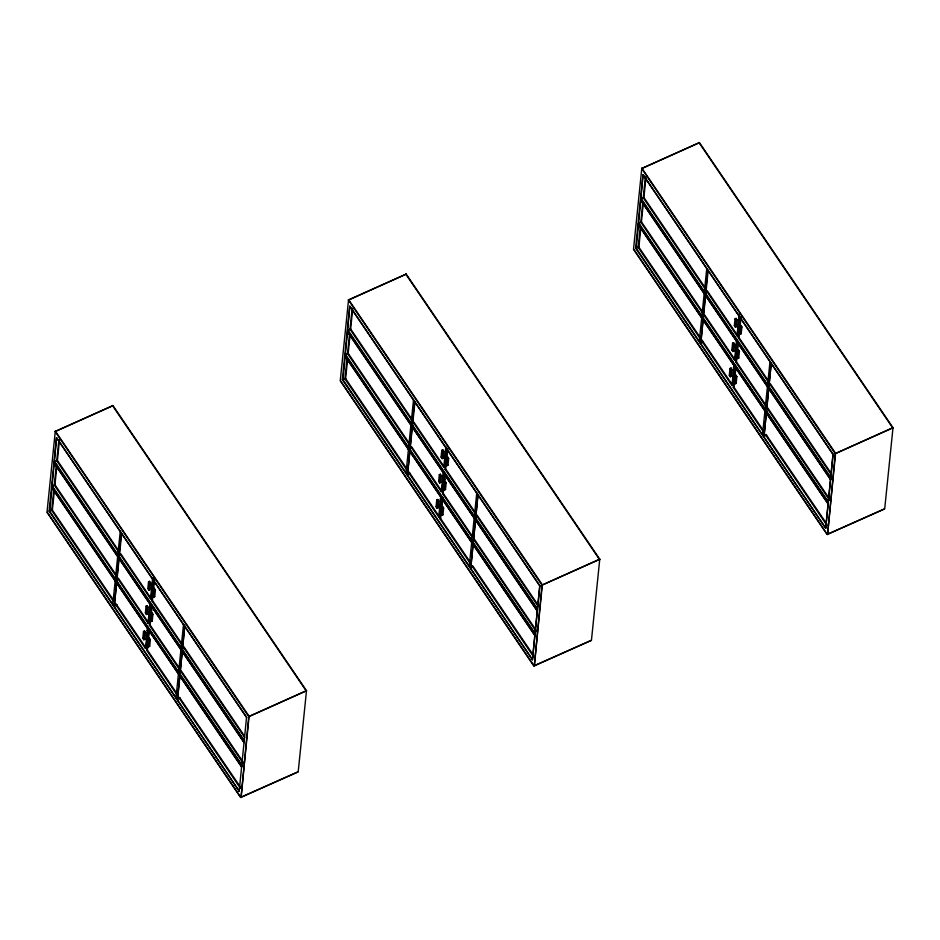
<?xml version="1.0" encoding="UTF-8"?>
<svg xmlns="http://www.w3.org/2000/svg" width="940" height="940" viewBox="0 0 940 940"><rect width="100%" height="100%" fill="white"/><g stroke="black" fill="none" stroke-linecap="round" stroke-linejoin="round"><path stroke-width="1.41" d="M246.726 717.702L56.541 437.699L49.82 511.372L239.195 791.175L49.092 511.149L56.541 437.699L246.55 717.208L239.195 791.175L239.148 790.258M53.827 489.799L51.747 510.408L113.411 601.248M56.306 465.418L54.309 485.111L115.973 575.95M58.868 440.085L56.776 460.764L150.518 598.839L151.14 598.557L153.243 577.889M54.32 490.892L52.37 510.126L113.223 599.755M115.785 574.457L54.943 484.829L56.941 465.136M59.502 439.803L57.41 460.483L119.075 551.322M121.66 533.473L114.292 606.124L121.154 533.332L120.261 531.417L112.777 604.479L114.292 606.124L116.948 604.925M142.821 638.225L143.503 631.468L144.548 630.987L145.583 632.514L144.901 639.282L143.855 639.752L142.821 638.225L143.867 637.755L144.548 630.987M145.383 612.927L146.064 606.171L147.122 605.701L148.156 607.216L147.463 613.985L146.417 614.455L145.383 612.927L146.429 612.457L147.122 605.701M147.85 588.581L148.532 581.825L149.589 581.343L150.623 582.87L149.93 589.639L148.884 590.109L147.85 588.581L148.896 588.111L149.589 581.343M143.855 639.752L144.537 632.984L143.503 631.468M146.417 614.455L147.098 607.686L146.064 606.171M148.884 590.109L149.566 583.341L148.532 581.825M148.062 628.966L146.111 648.201L145.477 648.482L147.568 627.873M150.529 604.62L148.05 623.185L150.048 603.492M150.518 598.839L152.609 578.171M177.202 695.201L146.769 650.386L148.861 629.777M178.941 668.692L149.343 625.088L151.34 605.395M182.231 645.557L151.81 600.742L153.901 580.074M147.603 645.275L148.285 638.507L149.331 638.037L150.377 639.564L149.683 646.32L148.638 646.802L147.603 645.275L148.649 644.805L149.331 638.037M150.165 619.977L150.846 613.209L151.904 612.739L152.938 614.266L152.245 621.034L151.199 621.505L150.165 619.977L151.211 619.507L151.904 612.739M152.633 595.631L153.326 588.863L154.371 588.393L155.405 589.921L154.724 596.677L153.667 597.159L152.633 595.631L153.69 595.161L154.371 588.393M177.002 693.708L147.404 650.104L149.354 630.869M179.575 668.411L149.965 624.806L150.823 616.37M151.105 613.55L151.822 606.523M182.043 644.064L152.433 600.46L154.536 579.792M148.638 646.802L149.319 640.034L148.285 638.507M151.199 621.505L151.88 614.736L150.846 613.209M153.667 597.159L154.36 590.39L153.326 588.863M184.898 626.627L183.5 624.571L176.015 697.633L177.531 699.266L184.722 626.146L177.531 699.266M539.971 586.219L349.798 306.217L343.065 379.889L532.451 659.68L342.348 379.666L349.798 306.217L539.807 585.726L532.451 659.68L539.807 585.726M347.083 358.316L344.992 378.914L406.656 469.753M349.551 333.923L347.553 353.628L409.229 444.467M352.124 308.602L350.021 329.27L443.762 467.356L444.397 467.074L446.347 447.781M347.577 359.397L345.626 378.632L406.468 468.261M350.185 333.641L348.188 353.346L409.029 442.975M412.319 419.828L350.655 328.988L352.747 308.32M414.916 401.991L407.549 474.63L414.399 401.85L413.506 399.935L406.021 472.996L407.549 474.63L410.204 473.443M436.066 506.742L436.748 499.974L437.805 499.504L438.839 501.032L438.146 507.788L437.1 508.27L436.066 506.742L437.112 506.272L437.805 499.504M438.628 481.445L439.321 474.677L440.366 474.207L441.401 475.734L440.719 482.502L439.662 482.972L438.628 481.445L439.685 480.974L440.366 474.207M441.095 457.099L441.788 450.331L442.834 449.861L443.868 451.388L443.187 458.144L442.129 458.626L441.095 457.099L442.153 456.629L442.834 449.861M437.1 508.27L437.781 501.502L436.748 499.974M439.662 482.972L440.355 476.204L439.321 474.677M442.129 458.626L442.822 451.858L441.788 450.331M441.306 497.483L439.356 516.718L438.733 517L440.813 496.39M443.927 471.727L441.929 491.42L441.295 491.702L443.292 472.009M443.762 467.356L445.865 446.676M470.447 563.718L440.026 518.904L442.117 498.294M472.186 537.21L442.587 493.606L444.585 473.913M475.476 514.074L445.055 469.26L447.158 448.58M440.848 513.792L441.53 507.024L442.587 506.554L443.621 508.082L442.928 514.838L441.882 515.308L440.848 513.792L441.894 513.322L442.587 506.554M443.41 488.495L444.103 481.727L445.149 481.257L446.183 482.784L445.501 489.54L444.444 490.01L443.41 488.495L444.467 488.024L445.149 481.257M445.889 464.149L446.571 457.38L447.616 456.911L448.65 458.438L447.969 465.194L446.923 465.664L445.889 464.149L446.935 463.679L447.616 456.911M470.259 562.226L440.649 518.621L442.74 498.012M471.998 535.718L443.222 493.324L445.066 475.029M475.288 512.582L445.689 468.978L447.781 448.298M441.882 515.308L442.564 508.552L441.53 507.024M444.444 490.01L445.137 483.254L444.103 481.727M446.923 465.664L447.605 458.908L446.571 457.38M478.155 495.145L476.745 493.077L469.26 566.15L470.787 567.784L477.978 494.652L470.787 567.784M833.228 454.725L643.042 174.722L636.321 248.407L825.696 528.198L635.593 248.172L643.042 174.722L833.052 454.243L825.696 528.198L833.052 454.243M640.469 225.447L638.236 247.432L699.912 338.271M642.807 202.441L640.81 222.134L702.474 312.973M645.369 177.12L643.277 197.788L737.007 335.862L737.641 335.58L739.604 316.287M699.712 336.779L638.871 247.15L640.822 227.915M702.286 311.481L641.433 221.852L643.43 202.159M646.003 176.838L643.9 197.506L705.576 288.345M708.161 270.509L700.793 343.147L707.655 270.368L706.763 268.441L699.278 341.514L700.793 343.147L703.449 341.96M729.311 375.26L730.004 368.492L731.05 368.022L732.084 369.549L731.402 376.305L730.345 376.776L729.311 375.26L730.368 374.79L731.05 368.022M731.884 349.962L732.566 343.194L733.611 342.724L734.645 344.252L733.964 351.008L732.918 351.478L731.884 349.962L732.93 349.492L733.611 342.724M734.352 325.616L735.033 318.848L736.091 318.378L737.125 319.906L736.431 326.662L735.386 327.132L734.352 325.616L735.397 325.134L736.091 318.378M730.345 376.776L731.038 370.019L730.004 368.492M732.918 351.478L733.6 344.721L732.566 343.194M735.386 327.132L736.067 320.376L735.033 318.848M734.563 365.989L732.613 385.224L731.978 385.506L734.07 364.896M737.172 340.233L735.174 359.926L734.539 360.22L736.537 340.515M737.007 335.862L739.251 313.819M763.691 432.224L733.27 387.409L735.362 366.812M765.442 405.728L735.832 362.123L737.83 342.419M768.732 382.58L738.3 337.765L740.403 317.097M734.093 382.298L734.786 375.542L735.832 375.072L736.866 376.588L736.184 383.356L735.127 383.826L734.093 382.298L735.15 381.828L735.832 375.072M736.666 357L737.348 350.244L738.405 349.774L739.439 351.29L738.746 358.058L737.7 358.528L736.666 357L737.712 356.53L738.405 349.774M739.134 332.654L739.815 325.898L740.873 325.428L741.907 326.944L741.214 333.712L740.168 334.182L739.134 332.654L740.18 332.184L740.873 325.428M763.503 430.731L733.905 387.127L734.598 380.265M734.88 377.516L735.856 367.893M765.242 404.224L736.466 361.841L738.323 343.546M768.532 381.088L738.934 337.484L741.037 316.815M735.127 383.826L735.82 377.058L734.786 375.542M737.7 358.528L738.382 351.772L737.348 350.244M740.168 334.182L740.849 327.414L739.815 325.898M771.399 363.651L770.001 361.595L762.505 434.656L764.032 436.301L771.223 363.169L764.032 436.301M55.19 431.507L112.953 405.61L306.499 690.712L298.192 771.893L240.558 797.367L47 512.265L55.307 431.072L249.077 716.268L241.063 797.508L248.748 716.609L306.499 690.712L248.748 716.609L55.19 431.507L112.953 405.61M54.638 461.657L54.367 463.561L244.2 742.588L244.177 740.614L54.638 461.657L57.293 460.459M52.17 486.004L51.9 487.907L241.733 766.934L241.709 764.96L52.17 486.004L54.943 484.829M348.435 300.013L406.197 274.116L599.755 559.23L591.436 640.41L533.803 665.884L340.245 380.771L348.564 299.59L542.333 584.786L534.308 666.025L541.992 585.127L599.755 559.23L541.992 585.127L348.435 300.013L406.197 274.116M347.882 330.163L347.612 332.079L537.457 611.094L537.433 609.132L347.882 330.163L350.549 328.977M345.415 354.521L345.145 356.424L534.978 635.452L534.954 633.478L345.415 354.521L348.188 353.346L345.297 354.944L534.954 633.478M641.691 168.53L699.442 142.633L893 427.735L884.693 508.928L827.047 534.39L633.501 249.288L641.809 168.107L835.578 453.291L827.564 534.543L835.237 453.644L893 427.735L835.237 453.644L641.691 168.53L699.442 142.633M641.139 198.681L640.868 200.584L830.702 479.612L830.678 477.649L641.139 198.681L643.794 197.494M638.671 223.027L638.401 224.942L828.234 503.957L828.211 501.995L638.671 223.027L641.433 221.852M297.98 771.811L240.851 797.425L47.294 512.323M591.225 640.328L534.096 665.943L340.538 380.841M884.47 508.846L827.341 534.461L633.795 249.347M57.516 460.541L54.52 462.081L244.177 740.614M350.761 329.059L347.765 330.598L537.433 609.132M644.006 197.576L641.021 199.104L830.678 477.649M55.037 484.899L52.053 486.427L241.709 764.96M641.538 221.922L638.542 223.462L828.211 501.995M52.299 509.691L49.092 511.149L52.475 510.185M345.556 378.209L342.348 379.666L345.72 378.703M638.8 246.726L635.593 248.172L638.977 247.208M149.566 583.341L150.623 582.87M442.822 451.858L443.868 451.388M736.067 320.376L737.125 319.906M114.081 606.03L116.736 604.843M407.326 474.547L409.993 473.361M700.582 343.065L703.238 341.866M154.36 590.39L155.405 589.921M447.605 458.908L448.65 458.438M740.849 327.414L741.907 326.944M151.81 600.742L152.433 600.46M445.055 469.26L445.689 468.978M738.3 337.765L738.934 337.484M147.098 607.686L148.156 607.216M440.355 476.204L441.401 475.734M733.6 344.721L734.645 344.252M151.88 614.736L152.938 614.266M445.137 483.254L446.183 482.784M738.382 351.772L739.439 351.29M149.343 625.088L149.965 624.806M442.587 493.606L443.222 493.324M735.832 362.123L736.466 361.841M146.887 630.482L149.472 629.33M440.143 498.999L442.716 497.836M733.388 367.517L735.973 366.353M144.537 632.984L145.583 632.514M437.781 501.502L438.839 501.032M731.038 370.019L732.084 369.549M149.319 640.034L150.377 639.564M442.564 508.552L443.621 508.082M735.82 377.058L736.866 376.588M146.769 650.386L147.404 650.104M440.026 518.904L440.649 518.621M733.27 387.409L733.905 387.127M177.319 699.184L180.186 698.079M470.564 567.701L473.443 566.585M763.82 436.219L766.688 435.103M641.162 200.655L830.49 479.529M638.695 225.001L828.011 503.875M347.906 332.137L537.234 611.012M345.438 356.483L534.766 635.37M54.661 463.62L243.989 742.506M52.194 487.978L241.521 766.852M698.937 142.492L892.883 428.17M405.692 273.975L599.626 559.653M112.436 405.457L306.381 691.135M735.397 325.134L736.431 326.662M740.18 332.184L741.214 333.712M707.221 290.766L737.641 335.58M770.177 383.508L831.031 473.137M770.377 385.012L831.218 474.641M732.93 349.492L733.964 351.008M737.712 356.53L738.746 358.058M704.753 315.112L735.174 359.926M767.71 407.866L829.386 498.705M704.119 315.405L734.539 360.22M767.909 409.358L829.573 500.197M730.368 374.79L731.402 376.305M735.15 381.828L736.184 383.356M701.357 339.199L732.613 385.224M765.971 434.374L826.812 524.003M701.557 340.691L731.978 385.506M765.336 434.656L827.012 525.495M442.153 456.629L443.187 458.144M446.935 463.679L447.969 465.194M413.964 422.26L444.397 467.074M476.933 515.003L537.786 604.632M477.12 516.495L537.974 606.124M442.822 475.993L445.184 479.471M439.685 480.974L440.719 482.502M444.467 488.024L445.501 489.54M411.497 446.606L441.929 491.42M474.465 539.348L536.129 630.188M410.874 446.888L441.295 491.702M473.831 539.63L536.329 631.68M437.112 506.272L438.146 507.788M441.894 513.322L442.928 514.838M408.935 471.904L439.356 516.718M472.714 565.856L533.567 655.486M408.301 472.186L438.733 517M472.091 566.139L533.755 656.978M148.896 588.111L149.93 589.639M153.69 595.161L154.724 596.677M120.719 553.742L151.14 598.557M183.688 646.485L244.529 736.114M183.876 647.977L244.729 737.606M149.578 607.487L151.928 610.953M146.429 612.457L147.463 613.985M151.211 619.507L152.245 621.034M118.252 578.088L148.673 622.903M181.209 670.831L242.884 761.67M117.617 578.37L148.05 623.185M180.586 671.113L243.072 763.163M143.867 637.755L144.901 639.282M148.649 644.805L149.683 646.32M115.691 603.386L146.111 648.201M179.47 697.339L240.323 786.968M115.056 603.668L145.477 648.482M178.847 697.621L240.511 788.46M740.168 325.639A5.135 4.265 5.8 0 1 738.241 324.394M153.678 588.616A5.135 4.265 5.8 0 1 151.751 587.371M446.923 457.122A5.135 4.265 5.8 0 1 444.996 455.877"/></g></svg>
